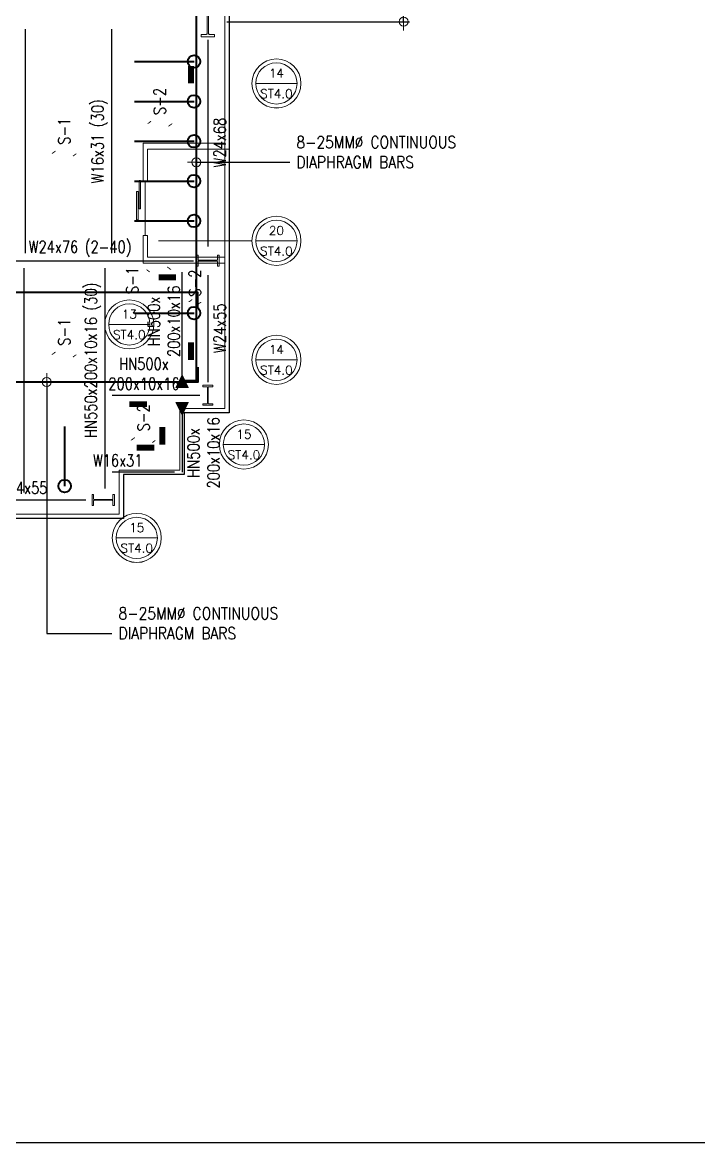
# Model space of a CAD drawing. Header units: millimetres. Extents: x 1506162 to 1722994, y -14989 to 120895.
# Drawn here: x 1591937 to 1614578, y -14989 to 22493 of the extents above; entities that cross this region are included whole.
import ezdxf
from ezdxf.enums import TextEntityAlignment as Align

# ---------------------------------------------------------------- set-up
doc = ezdxf.new("R2010")
doc.units = ezdxf.units.MM
doc.header["$MEASUREMENT"] = 0
doc.layers.get('0').update_dxf_attribs({"lineweight": 0})
for name, color, linetype, lineweight in [('A_ARCHITECTURAL BACKGROUND', 251, 'Continuous', 5), ('S-ANNO-DIMS', 252, 'Continuous', 5), ('S-ANNO-MARK', 2, 'Continuous', 9), ('S-ANNO-NPLT', 7, 'Continuous', 9), ('S-Anno-Symb', 143, 'Continuous', 9), ('S-Anno-Text', 52, 'Continuous', 15), ('S-BEAM', 5, 'Continuous', 30), ('S-BEAM-IDEN', 2, 'Continuous', 9), ('S-BRACE', 2, 'Continuous', 9), ('S-COLS', 2, 'Continuous', 20), ('S-CONN', 1, 'Continuous', 9), ('S_COL', 2, 'Continuous', 20), ('S_DRB', 4, 'Continuous', 40), ('S_SLAB EDGE', 2, 'Continuous', 30)]:
    doc.layers.add(name, color=color, linetype=linetype, lineweight=lineweight)
doc.styles.add('1', font='simplex.shx', dxfattribs={"width": 0.85, "height": 300})
doc.styles.add('ROMANSX', font='ROMANS.shx', dxfattribs={"height": 0.09375})
doc.styles.add('SIMPLEX', font='SIMPLEX.shx', dxfattribs={"width": 0.8, "height": 400})
doc.dimstyles.new('DIM_200', dxfattribs={"dimtxt": 400, "dimasz": 2, "dimexe": 200, "dimexo": 200, "dimgap": 200, "dimtad": 1, "dimdec": 0, "dimrnd": 1, "dimzin": 1, "dimdsep": 46, "dimtxsty": 'SIMPLEX', "dimblk1": 'ESCADIM_ARW', "dimblk2": 'ESCADIM_ARW', "dimsah": 1, "dimcen": 50, "dimclrd": 251, "dimclre": 251, "dimclrt": 52, "dimazin": 0, "dimtfac": 1, "dimtdec": 0, "dimtofl": 0, "dimtmove": 0, "dimatfit": 3, "dimldrblk": 'ESCADIM_ARW', "dimfxl": 1, "dimtolj": 1, "dimtzin": 0, "dimarcsym": 0})
doc.dimstyles.new('ESCA', dxfattribs={"dimtxt": 300, "dimasz": 1, "dimexe": 100, "dimexo": 100, "dimgap": 100, "dimtad": 1, "dimdec": 0, "dimrnd": 1, "dimdsep": 46, "dimtxsty": '1', "dimblk1": 'ESCADIM_ARW', "dimblk2": 'ESCADIM_ARW', "dimsah": 1, "dimcen": 50, "dimclrd": 256, "dimclre": 256, "dimclrt": 52, "dimadec": 0, "dimazin": 0, "dimtfac": 1, "dimtdec": 0, "dimtofl": 0, "dimtmove": 0, "dimatfit": 3, "dimldrblk": 'ESCADIM_ARW', "dimfxl": 1, "dimtolj": 1, "dimtzin": 0, "dimarcsym": 0})

# ---------------------------------------------------------------- blocks, each defined once
blk = doc.blocks.new('6F PLAN')
at = {"layer": 'A_ARCHITECTURAL BACKGROUND', "ltscale": 10}
for p, q in [((44567, 11059, 0), (44567, 46483, 0)), ((44573, 19935, 0), (41834, 19935, 0)), ((41834, 18645, 0), (41834, 19935, 0)), ((44573, 19735, 0), (41984, 19735, 0)), ((41984, 18645, 0), (41984, 19735, 0)), ((41698, 17738, 0), (41698, 18690, 0)), ((41698, 18690, 0), (41748, 18690, 0)), ((41698, 17738, 0), (41698, 18690, 0)), ((41698, 18690, 0), (41748, 18690, 0)), ((41748, 18690, 0), (41748, 17738, 0)), ((41748, 18690, 0), (41748, 17738, 0)), ((41834, 18645, 0), (41984, 18645, 0)), ((41668, 18319, 0), (41617, 18319, 0)), ((41617, 18319, 0), (41617, 17367, 0)), ((41668, 18319, 0), (41617, 18319, 0)), ((41617, 18319, 0), (41617, 17367, 0)), ((41668, 17367, 0), (41668, 18319, 0)), ((41668, 17367, 0), (41668, 18319, 0)), ((41698, 17738, 0), (41748, 17738, 0)), ((41668, 17367, 0), (41617, 17367, 0)), ((41834, 16841, 0), (41984, 16841, 0)), ((41834, 15924, 0), (41834, 16841, 0)), ((41984, 16123, 0), (41984, 16841, 0)), ((44573, 16123, 0), (41984, 16123, 0)), ((44573, 15924, 0), (41834, 15924, 0)), ((44567, 11059, 0), (43063, 11059, 0)), ((43063, 11059, 0), (43063, 8996, 0)), ((41030, 7522, 0), (41030, 8996, 0)), ((41030, 8996, 0), (43063, 8996, 0)), ((35548, 7522, 0), (41030, 7522, 0)), ((40566, 7522, 0), (36507, 7522, 0))]:
    blk.add_line(p, q, dxfattribs=at)
at = {"layer": 'A_ARCHITECTURAL BACKGROUND', "ltscale": 0.5}
for p, q in [((44567, 19735, 0), (44717, 19735, 0)), ((41909, 18645, 0), (41909, 16841, 0))]:
    blk.add_line(p, q, dxfattribs=at)
at = {"layer": 'S_SLAB EDGE', "ltscale": 0.05, "elevation": 0}
blk.add_lwpolyline([(44717, 39581), (44717, 10910), (43214, 10910), (43214, 8848), (41180, 8848), (41180, 7377), (35698, 7377), (35698, 6014), (27423, 6014), (26051, 7359), (24672, 6014), (16409, 6014), (16409, 7521), (10917, 7521), (10917, 8848), (8863, 8848), (8863, 10910), (7536, 10910), (7536, 15387), (5532, 15387), (6433, 30679)], dxfattribs=at)
blk = doc.blocks.new('6F COLUMN LAYOUT')
at = {"layer": 'S_COL', "ltscale": 0.05}
blk.add_lwpolyline([(44001, 24506), (44222, 24506), (44222, 24424), (44053, 24424, 0.414214), (44024, 24395), (44024, 23605, 0.414214), (44053, 23576), (44222, 23576), (44222, 23494), (43780, 23494), (43780, 23576), (43949, 23576, 0.414214), (43978, 23605), (43978, 24395, 0.414214), (43949, 24424), (43780, 24424), (43780, 24506), (44001, 24506)], format="xyb", dxfattribs=at)
at = {"layer": 'S_COL', "ltscale": 0.05, "elevation": 0}
for points in [[(44381, 16002), (44381, 15817), (44323, 15817), (44323, 15967, 0.414214), (44305, 15986), (43695, 15986, 0.414214), (43677, 15967), (43677, 15817), (43619, 15817), (43619, 16186), (43677, 16186), (43677, 16036, 0.414214), (43695, 16018), (44305, 16018, 0.414214), (44323, 16036), (44323, 16186), (44381, 16186), (44381, 16002)], [(44000, 11165), (43833, 11165), (43833, 11213), (43967, 11213, 0.414214), (43987, 11234), (43987, 11766, 0.414214), (43967, 11786), (43833, 11786), (43833, 11834), (44167, 11834), (44167, 11786), (44033, 11786, 0.414214), (44013, 11766), (44013, 11234, 0.414214), (44033, 11213), (44167, 11213), (44167, 11165), (44000, 11165)], [(40124, 8000), (40124, 8183), (40177, 8183), (40177, 8033, 0.414214), (40195, 8015), (40804, 8015, 0.414214), (40823, 8033), (40823, 8183), (40876, 8183), (40876, 7817), (40823, 7817), (40823, 7967, 0.414214), (40804, 7985), (40195, 7985, 0.414214), (40177, 7967), (40177, 7817), (40124, 7817), (40124, 8000)]]:
    blk.add_lwpolyline(points, format="xyb", dxfattribs=at)
blk = doc.blocks.new('6F FRAMING LAYOUT')
at = {"layer": 'S-CONN'}
for points in [[(31429, 3756), (31639, 4185), (31849, 3756)], [(31429, 3256), (31639, 2827), (31849, 3256)]]:
    blk.add_hatch(color=256, dxfattribs=at).paths.add_polyline_path(points)
at = {"layer": 'S-BEAM'}
for p, q in [((26383, 15750, 0), (26383, 8250, 0)), ((29276, 15750, 0), (29276, 8250, 0)), ((32500, 15394, 0), (32500, 8481, 0)), ((24104, 8000, 0), (32019, 8000, 0)), ((26337, 7750, 0), (26337, 250, 0)), ((29051, 7750, 0), (29051, 381, 0)), ((31639, 3807, 0), (31639, 7619, 0)), ((32501, 7519, 0), (32501, 3934, 0)), ((29304, 3506, 0), (32233, 3506, 0)), ((31639, 3204, 0), (31639, 921, 0)), ((31389, 921, 0), (29304, 921, 0)), ((24080, -2, 0), (28416, -2, 0))]:
    blk.add_line(p, q, dxfattribs=at)
at = {"layer": 'S-CONN', "color": 1, "elevation": 0}
for points in [[(31849, 3756), (31639, 4185), (31429, 3756), (31850, 3756)], [(31849, 3256), (31639, 2827), (31429, 3256), (31850, 3256)]]:
    blk.add_lwpolyline(points, dxfattribs=at)
blk = doc.blocks.new('Bubble')
at = {"layer": 'S-ANNO-NPLT'}
blk.add_circle((0, 0), 0.261, dxfattribs=at)
at = {"layer": 'S-Anno-Symb', "color": 0}
blk.add_line((-0.219, 0), (0.219, 0), dxfattribs=at)
blk.add_circle((0, 0), 0.219, dxfattribs=at)
at = {"layer": 'S-Anno-Symb', "style": 'ROMANSX'}
for tag, p in [('1', (0, 0.109)), ('S1', (0, -0.109))]:
    blk.add_attdef(tag, text='', height=0.0937, dxfattribs=at).set_placement(p, align=Align.MIDDLE_CENTER)
at = {"layer": 'S-Anno-Symb', "style": 'ROMANSX', "width": 1.018385, "flags": 8}
blk.add_attdef('LONG', text='', height=0.0937, dxfattribs=at).set_placement((-0.18, -0.125), (0.18, -0.125), align=Align.FIT)
blk = doc.blocks.new('ESCADIM_ARW')
at = {"color": 7}
blk.add_line((-150, 0), (150, 0), dxfattribs=at)
blk.add_circle((0, 0), 75, dxfattribs=at)
blk = doc.blocks.new('*D30')
at = {"layer": 'Defpoints', "color": 0, "ltscale": 0.05, "transparency": 16777216}
for p in [(1597945, 25617, 0), (1604700, 25617), (1598586, 22517, 0)]:
    blk.add_point(p, dxfattribs=at)
at = {"layer": 'S-ANNO-DIMS', "color": 251, "lineweight": -2, "ltscale": 0.05, "transparency": 16777216}
for p, q in [((1598145, 25617), (1604900, 25617)), ((1604700, 22519), (1604700, 25615)), ((1598786, 22517), (1604900, 22517))]:
    blk.add_line(p, q, dxfattribs=at)
at = {"layer": 'S-ANNO-DIMS', "color": 251, "lineweight": -2, "ltscale": 0.05, "transparency": 16777216, "xscale": 2, "yscale": 2, "zscale": 2}
for p, rotation in [((1604700, 25617), 90), ((1604700, 22517), 270)]:
    blk.add_blockref('ESCADIM_ARW', p, dxfattribs=dict(at, rotation=rotation))
at = {"layer": 'S-ANNO-DIMS', "color": 52, "ltscale": 0.05, "transparency": 16777216, "insert": (1604300, 24067), "char_height": 400, "attachment_point": 5, "rotation": 90, "style": 'SIMPLEX'}
blk.add_mtext('\\A1;3100', dxfattribs=at)
blk = doc.blocks.new("ADD' L BARS")
at = {"layer": 'S_DRB'}
for p, q in [((41550, 22666.4, 0), (43539.6, 22666.4, 0)), ((41549.9, 21333.2, 0), (43539.5, 21333.2, 0)), ((41549.7, 19999.9, 0), (43539.3, 19999.9, 0)), ((41549.6, 18666.6, 0), (43539.2, 18666.6, 0)), ((41549.4, 17333.3, 0), (43539, 17333.3, 0)), ((41550.5, 14250.2, 0), (43540.2, 14250.2, 0)), ((39207, 10450, 0), (39207, 8460.4, 0))]:
    blk.add_line(p, q, dxfattribs=at)
for centre in [(43539.6, 22666.4, 0), (43539.5, 21333.2, 0), (43539.3, 19999.9, 0), (43539.2, 18666.6, 0), (43539, 17333.3, 0), (43540.2, 14250.2, 0), (39207, 8460.4, 0)]:
    blk.add_circle(centre, 210.4, dxfattribs=at)

msp = doc.modelspace()

# ---------------------------------------------------------------- linework, layer by layer
at = {"layer": 'Defpoints', "ltscale": 0.05, "elevation": 0.00004}
msp.add_lwpolyline([(1528186.13727, -14989.14185), (1722993.5807, -14989.14185), (1722993.5807, 120895.06231), (1528186.13727, 120895.06231)], close=True, dxfattribs=at)
at = {"layer": 'S-ANNO-MARK'}
for points, elevation in [([(1593045.97259, 18190.26221, 29.99952, 29.99952, 0), (1592932.92826, 18103.26108, 0, 0, 0), (1593742.50581, 18103.26108, 29.99952, 29.99952, 0), (1593629.46148, 18016.25994, 0, 0, 0)], 0), ([(1596788.41459, 14311.41951, 29.99952, 29.99952, 0), (1596901.45892, 14224.41837, 0, 0, 0), (1596091.88137, 14224.41837, 29.99952, 29.99952, 0), (1596204.9257, 14137.41724, 0, 0, 0)], 0), ([(1597624.2662, 13224.07572, 29.99952, 29.99952, 0), (1597511.22187, 13137.07458, 0, 0, 0), (1597916.01065, 13137.07458, 29.99952, 29.99952, 0), (1597802.96632, 13050.07345, 0, 0, 0)], 0.00001), ([(1593045.97259, 11467.16052, 29.99952, 29.99952, 0), (1592932.92826, 11380.15939, 0, 0, 0), (1593742.50581, 11380.15939, 29.99952, 29.99952, 0), (1593629.46148, 11293.15825, 0, 0, 0)], 0), ([(1595697.13637, 8601.22971, 29.99952, 29.99952, 0), (1595584.09204, 8514.22858, 0, 0, 0), (1596393.66959, 8514.22858, 29.99952, 29.99952, 0), (1596280.62526, 8427.22745, 0, 0, 0)], 0)]:
    msp.add_lwpolyline(points, format="xyseb", dxfattribs=dict(at, elevation=elevation))
at = {"layer": 'S-ANNO-NPLT'}
for centre in [(1600441.76383, 20450.94944, -0.00001), (1600441.76383, 15183.95124, 0), (1595516.47244, 12387.45762, 0), (1600441.76383, 11202.47508, -0.00001), (1599353.98161, 8368.49124, 0.00001), (1595765.32318, 5243.13765, 0.00001)]:
    msp.add_circle(centre, 821.36597, dxfattribs=at)
at = {"layer": 'S-Anno-Symb', "linetype": 'ByBlock'}
msp.add_line((1596496.0648, 15183.95124, 0), (1599620.39786, 15183.95124, 0), dxfattribs=at)
for points, elevation in [([(1599620.39786, 20450.94944, 0, 0, 0), (1597579.98289, 20450.94944, 196.07256, 196.07256, 0), (1597579.98289, 21039.16712, 0, 0, 0)], -0.00001), ([(1596496.0648, 15183.95124, 0, 0, 0), (1596496.0648, 13961.54901, 196.07256, 196.07256, 0), (1597084.28248, 13961.54901, 0, 0, 0)], 0), ([(1595516.47244, 11566.09165, 0, 0, 0), (1595516.47244, 9718.96348, 196.07256, 196.07256, 0), (1596104.69012, 9718.96348, 0, 0, 0)], 0), ([(1599620.39786, 11202.47508, 0, 0, 0), (1597579.98289, 11202.47508, 196.07256, 196.07256, 0), (1597579.98289, 11790.69276, 0, 0, 0)], -0.00001), ([(1598532.61564, 8368.49124, 0, 0, 0), (1596621.76067, 8368.49124, 196.07256, 196.07256, 0), (1596621.76067, 8956.70892, 0, 0, 0)], 0.00001), ([(1595765.32318, 6064.50362, 0, 0, 0), (1595765.32318, 8261.77179, 196.07256, 196.07256, 0), (1596353.54086, 8261.77179, 0, 0, 0)], 0.00001)]:
    msp.add_lwpolyline(points, format="xyseb", dxfattribs=dict(at, elevation=elevation))
at = {"layer": 'S-COLS', "elevation": 0.00001}
msp.add_lwpolyline([(1596243.42838, 19186.90173, 29.99952, 29.99952, 0), (1596130.38405, 19099.9006, 0, 0, 0), (1596939.9616, 19099.9006, 29.99952, 29.99952, 0), (1596826.91727, 19012.89947, 0, 0, 0)], format="xyseb", dxfattribs=at)
at = {"layer": 'S_DRB', "color": 4}
for points, elevation in [([(1597313.05713, 10510.4938), (1597763.05713, 10510.4938), (1597763.05713, 54123.75511), (1597313.05713, 54123.75511)], 0), ([(1597812.51689, 12953.91582), (1597812.51689, 13453.91582), (1562435.9615, 13453.91582), (1562435.9615, 12953.91582)], -0.00001), ([(1597813.05713, 10960.4938), (1597813.05713, 10460.4938), (1562436.50174, 10460.4938), (1562436.50174, 10960.4938)], -0.00001)]:
    msp.add_lwpolyline(points, dxfattribs=dict(at, elevation=elevation))

# ---------------------------------------------------------------- block references
msp.add_blockref('6F FRAMING LAYOUT', (1565643.72869, 6518.47946, 0))
at = {"layer": 'A_ARCHITECTURAL BACKGROUND'}
msp.add_blockref('6F PLAN', (1554144.03713, -1483.14886, 0), dxfattribs=at)
at = {"layer": 'S-Anno-Symb', "xscale": 3149.760000000242, "yscale": 3149.760000000242, "zscale": 3149.760000000242}
for p, values in [((1600441.76383, 20450.94944, -0.00001), {'1': '14', 'S1': 'ST4.0'}), ((1600441.76383, 15183.95124, 0), {'1': '20', 'S1': 'ST4.0'}), ((1595516.47244, 12387.45762, 0), {'1': '13', 'S1': 'ST4.0'}), ((1600441.76383, 11202.47508, -0.00001), {'1': '14', 'S1': 'ST4.0'}), ((1599353.98161, 8368.49124, 0.00001), {'1': '15', 'S1': 'ST4.0'}), ((1595765.32318, 5243.13765, 0.00001), {'1': '15', 'S1': 'ST4.0'})]:
    msp.add_blockref('Bubble', p, dxfattribs=at).add_auto_attribs(values)
at = {"layer": 'S-Anno-Text'}
msp.add_blockref('6F COLUMN LAYOUT', (1554144.03713, -1483.14886, 0), dxfattribs=at)
at = {"layer": 'S-BRACE'}
msp.add_blockref("ADD' L BARS", (1554144.03713, -1483.14886, 0), dxfattribs=at)

# ---------------------------------------------------------------- texts
at = {"layer": 'S-ANNO-DIMS', "color": 52, "char_height": 400, "attachment_point": 5, "rotation": 90, "style": 'SIMPLEX'}
for s, insert in [('\\A1;\\pxqc;{\\W0.8;S-2}', (1596535.17283, 19849.9006, 0.00001)), ('\\A1;{\\W0.8;W16x31 (30)}', (1594520.15549, 18516.85113, 0)), ('\\A1;\\pxqc;{\\W0.8;S-1}', (1593337.71704, 18853.26108, 0)), ('\\A1;\\pxqc;{\\W0.8;S-1}', (1595615.55404, 13859.90902, 0)), ('\\A1;\\pxqc;S-2', (1597713.61626, 13770.51019, 0.00001)), ('\\A1;{\\W0.8;HN550x200x10x16 (30)}', (1594295.82732, 11188.1584, 0)), ('\\A1;{\\W0.8;HN500x\\P200x10x16}', (1596673.10085, 12490.33823, 0.00001)), ('\\A1;{\\W0.8;W24x55}', (1598543.85651, 12261.81247, 0)), ('\\A1;\\pxqc;{\\W0.8;S-1}', (1593337.71704, 12130.15939, 0)), ('\\A1;\\pxqc;S-2', (1595988.88081, 9264.22858, 0)), ('\\A1;{\\W0.8;HN500x\\P200x10x16}', (1598000.26408, 8088.71908, 0.00001))]:
    msp.add_mtext(s, dxfattribs=dict(at, insert=insert))
at = {"layer": 'S-ANNO-DIMS', "color": 52, "char_height": 400, "attachment_point": 5, "style": 'SIMPLEX'}
for s, insert in [('\\A1;{\\W0.8;W24x76 (2-40)}', (1593867.57598, 14916.13029, 0)), ('\\A1;{\\W0.8;HN500x\\P200x10x16}', (1596006.86486, 10736.90033, -0.00001)), ('\\A1;{\\W0.8;W16x31}', (1595128.25776, 7837.24881, 0.00001)), ('\\A1;{\\W0.8;W24x55}', (1591945.24004, 6918.29885, 0.00002))]:
    msp.add_mtext(s, dxfattribs=dict(at, insert=insert))
at = {"layer": 'S-BEAM-IDEN', "char_height": 400, "attachment_point": 1, "style": '1'}
for insert in [(1601112.2231, 18684.55711, -0.00003), (1595157.5654, 2918.64826, -0.00002)]:
    msp.add_mtext_dynamic_manual_height_columns('8-25MM∅ CONTINUOUS \\PDIAPHRAGM BARS', width=8791.57845, gutter_width=1, heights=[0], dxfattribs=dict(at, insert=insert))
at = {"layer": 'S-COLS', "color": 52, "insert": (1598543.31628, 18472.60584, -0.00001), "char_height": 400, "attachment_point": 5, "rotation": 90, "style": 'SIMPLEX'}
msp.add_mtext('\\A1;{\\W0.8;W24x68}', dxfattribs=at)

# ---------------------------------------------------------------- dimensions: what is measured, and where the dimension line sits
at = {"layer": 'S-ANNO-DIMS', "ltscale": 0.05}
dim = msp.add_linear_dim(base=(1604700.31537, 25616.85114, 0), p1=(1598586.40855, 22516.85114, 0.00001), p2=(1597944.79804, 25616.85114, -0.00001), angle=90, dimstyle='DIM_200', dxfattribs=at)
dim.commit()
dim.dimension.update_dxf_attribs({"geometry": '*D30', "text_midpoint": (1604300.31537, 24066.85114, 0)})

# ---------------------------------------------------------------- leaders
at = {"layer": 'S-ANNO-DIMS', "color": 4}
for points in [[(1597763.05713, 17814.78184, -0.00001), (1600887.8909, 17814.78184, -0.00001)], [(1592752.2132, 10460.4938, -0.00001), (1592752.2132, 2048.87299, -0.00001), (1594933.2332, 2048.87299, -0.00001)]]:
    msp.add_leader(points, dimstyle='ESCA', override={"dimasz": 2, "dimtad": 0, "dimfxl": 0.0625}, dxfattribs=at)

doc.saveas('drawing.dxf')
